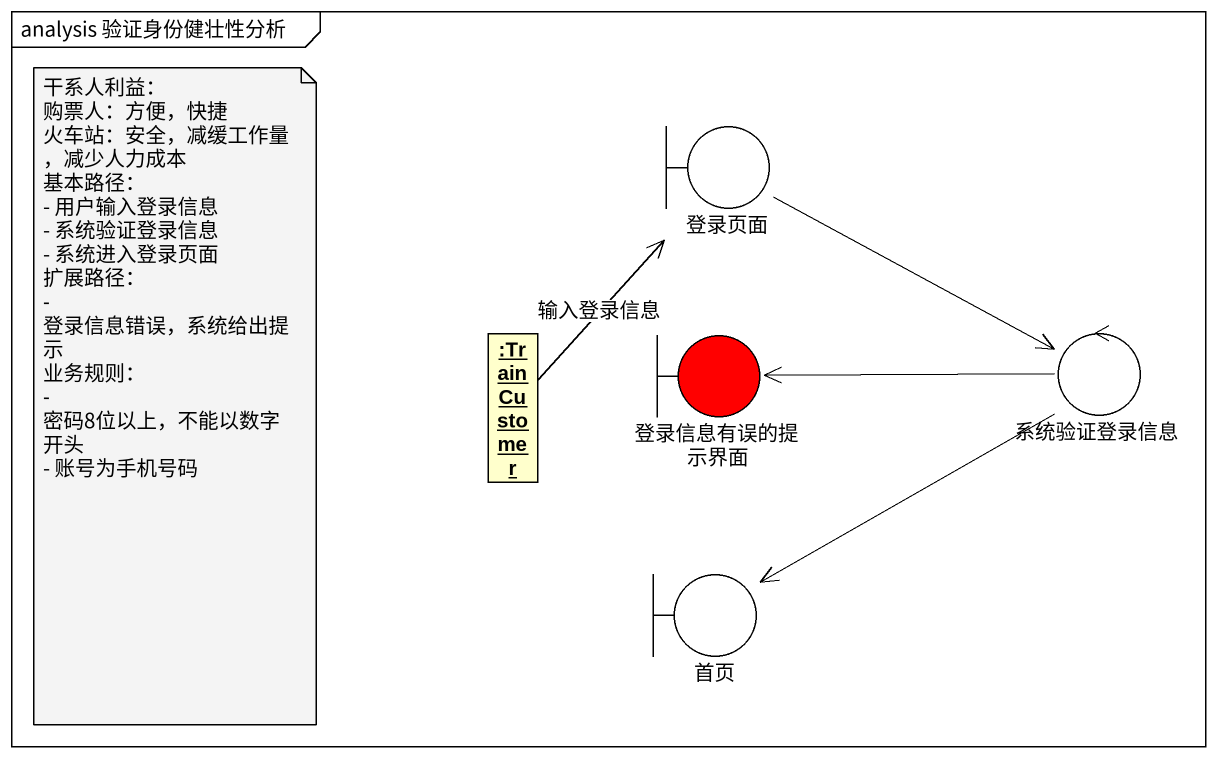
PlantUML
@startuml
mainframe analysis 验证身份健壮性分析
allowmixing
hide circle
hide empty members
boundary 登录页面
object ":TrainCustomer" as TrainCustomer
boundary 登录信息有误的提示界面 #FF0000
control 系统验证登录信息
boundary 首页
登录页面 -right-> 系统验证登录信息
TrainCustomer -up-> 登录页面 : 输入登录信息
系统验证登录信息 -left-> 登录信息有误的提示界面
系统验证登录信息 --> 首页
note as N1
  干系人利益：
  购票人：方便，快捷
  火车站：安全，减缓工作量，减少人力成本
  基本路径：
  - 用户输入登录信息
  - 系统验证登录信息
  - 系统进入登录页面
  扩展路径：
  - 登录信息错误，系统给出提示
  业务规则：
  - 密码8位以上，不能以数字开头
  - 账号为手机号码
end note
@enduml
